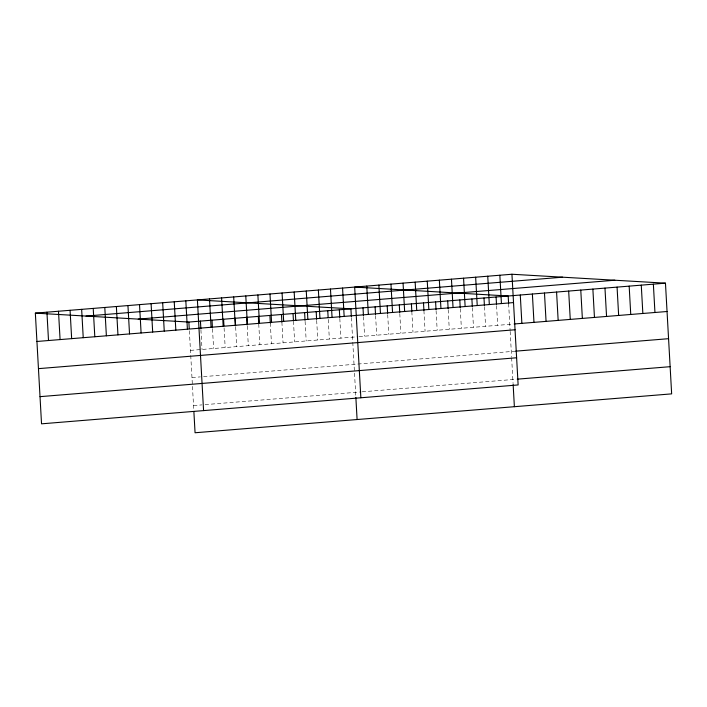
<?xml version="1.0" encoding="UTF-8"?>
<svg xmlns="http://www.w3.org/2000/svg" width="707" height="707" viewBox="0 0 707 707"><rect width="100%" height="100%" fill="white"/><g stroke="black" fill="none" stroke-linecap="round" stroke-linejoin="round"><path stroke-width="0.53" stroke-dasharray="3.54 2.65" d="M190.457 350.389L357.998 336.726M359.094 336.629L513.07 324.071M191.977 377.573L200.39 376.884M203.545 376.628L515.686 351.158M193.541 405.571L201.955 404.89M205.11 404.625L361.083 391.908M362.178 391.811L516.154 379.252M508.616 303.63L510.109 330.381M510.162 331.389L511.576 356.708M511.638 357.742L513.079 383.548M496.579 305.707L497.675 325.326M484.481 306.697L485.576 326.316M472.382 307.686L473.478 327.297M460.284 308.667L461.379 328.287M448.185 309.657L449.281 329.276M436.086 310.647L437.182 330.257M423.926 310.541L425.084 331.247M411.828 311.531L412.985 332.237M399.791 313.608L400.887 333.227M387.692 314.588L388.788 334.208M375.594 315.578L376.69 335.198M363.495 316.568L364.591 336.187M351.397 317.549L355.807 396.38M339.82 318.495L340.924 338.114M328.251 319.44L329.347 339.06M316.674 320.386L317.77 340.005M305.097 321.332L306.193 340.951M293.467 321.181L294.625 341.896M281.89 322.127L283.047 342.833M270.313 323.072L271.47 343.779M258.744 324.018L259.902 344.724M247.229 326.051L248.325 345.67M235.652 326.996L236.748 346.616M224.084 327.942L225.18 347.561M212.507 328.888L213.602 348.507M200.929 329.833L202.025 349.444M189.361 330.77L193.762 409.6"/><path stroke-width="1.06" d="M511.939 274.245L518.134 384.944L41.536 423.829L35.35 313.13L511.939 274.245L665.464 283.171L671.65 393.87L195.061 432.755L193.877 411.615M86.015 316.073L562.604 277.188M138.21 319.113L614.798 280.228M35.35 313.13L188.866 322.056L665.464 283.171M36.932 341.472L513.529 302.587M514.166 323.983L667.046 311.504M38.452 368.647L515.049 329.762M515.686 351.158L668.566 338.688M40.016 396.654L516.614 357.769M517.259 379.164L670.13 366.686M653.365 284.161L654.947 312.494M641.267 285.142L642.849 313.484M629.168 286.132L630.75 314.465M617.07 287.122L618.652 315.455M604.971 288.103L606.553 316.444M592.873 289.092L594.454 317.425M580.774 290.082L582.356 318.415M568.675 291.063L570.257 319.405M556.577 292.053L558.159 320.395M544.478 293.043L546.06 321.376M532.38 294.032L533.971 322.365M520.281 295.013L521.872 323.355M508.616 303.63L508.183 296.003L354.667 287.077L360.853 397.776M513.141 384.555L514.378 406.702M499.84 275.235L501.431 303.568M496.084 296.993L496.517 304.62M487.742 276.225L489.332 304.558M483.986 297.974L484.419 305.61M475.643 277.206L477.234 305.548M471.887 298.964L472.32 306.591M463.553 278.196L465.135 306.529M459.797 299.954L460.222 307.58M451.455 279.185L453.037 307.518M447.699 300.935L448.123 308.57M439.356 280.166L440.938 308.508M435.6 301.924L436.025 309.551M427.258 281.156L428.84 309.489M423.502 302.914L423.926 310.541M415.159 282.146L416.741 310.479M411.403 303.895L411.828 311.531M403.061 283.127L404.643 311.469M399.305 304.885L399.729 312.512M390.962 284.117L392.544 312.459M387.206 305.875L387.63 313.501M378.864 285.107L380.446 313.44M375.108 306.865L375.532 314.491M366.765 286.096L368.347 314.429M363.009 307.845L363.433 315.472M351.335 316.462L350.911 308.835L197.394 299.909L203.581 410.608M355.86 397.387L357.097 419.534M342.568 288.067L344.15 316.4M339.333 309.781L339.767 317.408M330.469 289.057L332.051 317.39M327.765 310.727L328.128 317.266M318.371 290.038L319.953 318.38M316.188 311.663L316.612 319.299M306.272 291.028L307.854 319.361M304.611 312.609L305.035 320.244M294.174 292.018L295.765 320.351M293.043 313.555L293.405 320.094M282.075 292.998L283.666 321.34M281.466 314.5L281.89 322.127M269.977 293.988L271.568 322.321M269.888 315.446L270.313 323.072M257.878 294.978L259.469 323.311M258.311 316.391L258.682 322.931M245.78 295.959L247.37 324.301M246.743 317.337L247.167 324.964M235.166 318.274L235.59 325.909M233.681 296.949L235.272 325.291M223.589 319.219L223.96 325.759M221.591 297.939L223.173 326.272M212.02 320.165L212.445 327.792M209.493 298.92L211.075 327.261M200.443 321.111L200.868 328.737M188.866 322.056L189.237 328.596M185.817 300.855L187.399 329.188M174.24 301.801L175.831 330.134M162.672 302.746L164.254 331.079M151.095 303.692L152.677 332.025M139.518 304.629L141.1 332.97M127.949 305.574L129.531 333.916M116.372 306.52L117.954 334.862M104.795 307.465L106.377 335.798M93.218 308.411L94.809 336.744M81.65 309.357L83.232 337.69M70.073 310.302L71.654 338.635M58.495 311.239L60.086 339.581M46.927 312.185L48.509 340.527"/></g></svg>
